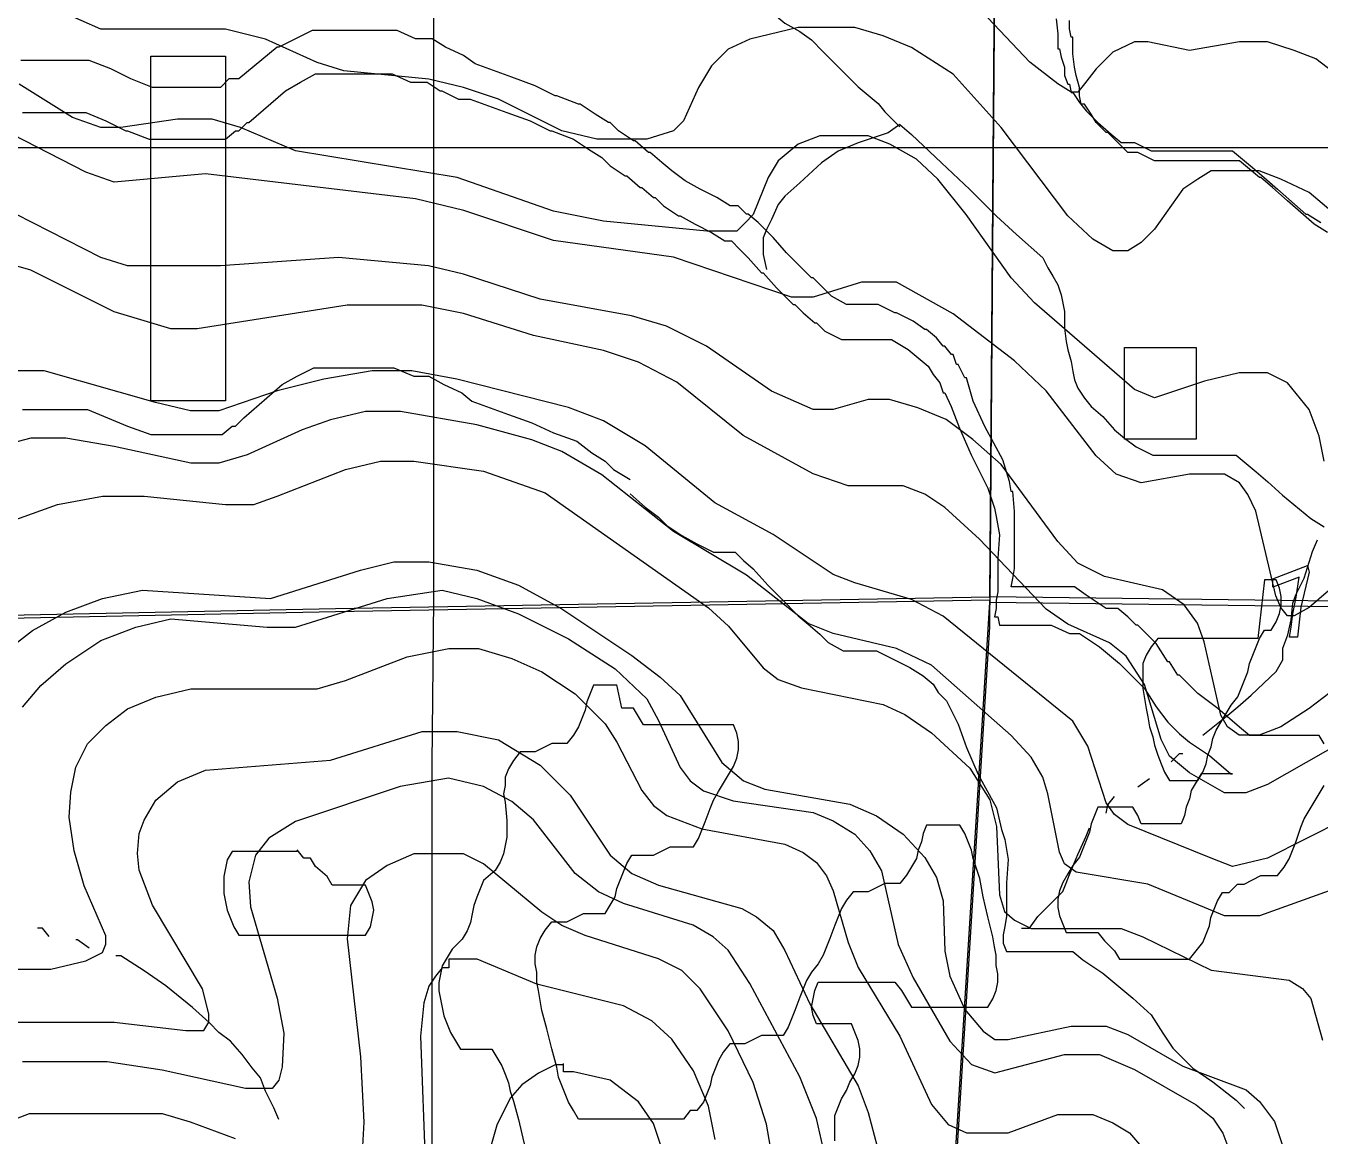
# Model space of a CAD drawing. Extents: x -0.82 to 6.83, y -0.63 to 7.9.
# Drawn here: x 2.237 to 2.6469, y 5.4161 to 5.7679 of the extents above; entities that cross this region are included whole.
import ezdxf

# ---------------------------------------------------------------- set-up
doc = ezdxf.new("R2010")
doc.units = 0
for name, color, linetype in [('Elevations', 7, 'CONTINUOUS'), ('Grid', 7, 'CONTINUOUS'), ('roads', 7, 'CONTINUOUS'), ('topo', 7, 'CONTINUOUS'), ('topo_grid', 7, 'CONTINUOUS'), ('water', 7, 'CONTINUOUS'), ('white', 7, 'CONTINUOUS')]:
    doc.layers.add(name, color=color, linetype=linetype)

msp = doc.modelspace()

# ---------------------------------------------------------------- linework, layer by layer
at = {"layer": 'Elevations', "color": 1}
msp.add_lwpolyline([(2.643502, 5.594849), (2.640867, 5.583736), (2.639811, 5.574211), (2.637176, 5.574211), (2.637702, 5.577386), (2.638229, 5.58162), (2.639285, 5.586911), (2.640338, 5.593261), (2.631902, 5.590086), (2.631902, 5.592732), (2.642974, 5.596965)], close=True, dxfattribs=at)
at = {"layer": 'Grid', "color": 1}
for points in [[(2.533831, 7.257252), (2.533831, 7.253019), (2.539631, 7.042649), (2.545431, 6.832279), (2.54754, 6.625586), (2.550175, 6.41892), (2.54754, 6.211698), (2.544905, 6.004503), (2.543849, 5.795694), (2.542267, 5.586911), (2.529613, 5.383394), (2.516432, 5.180405)], [(3.35686, 4.763925), (3.14543, 4.763925), (2.933491, 4.763925), (2.724698, 4.763925), (2.712043, 4.763925), (2.490595, 4.763925), (2.503777, 4.967442), (2.51643, 5.17096), (2.529612, 5.373948), (2.542266, 5.577466), (2.543848, 5.786248), (2.544904, 5.995058), (2.547539, 6.202253), (2.550174, 6.409474), (2.547539, 6.61614), (2.54543, 6.822833), (2.53963, 7.033203), (2.533831, 7.243573), (2.533831, 7.247807)], [(1.4983, 6.40577), (1.706039, 6.403124), (1.705513, 6.193786), (1.704986, 5.983945), (1.708676, 5.77675), (1.712367, 5.568999), (1.708676, 5.77675), (1.704986, 5.983945), (1.705513, 6.193786), (1.706039, 6.403124), (1.912724, 6.40577), (2.119408, 6.408416), (2.334528, 6.413179), (2.550176, 6.417941), (2.547541, 6.210719), (2.544906, 6.003524), (2.54385, 5.794715), (2.542268, 5.585932), (2.335057, 5.582228), (2.127318, 5.577995), (1.919579, 5.574291), (1.712365, 5.571645), (1.503571, 5.575349)]]:
    msp.add_lwpolyline(points, dxfattribs=at)
for points in [[(3.381662, 5.578498), (3.171287, 5.581143), (2.961439, 5.584318), (2.752118, 5.584318), (2.54227, 5.586964), (2.543852, 5.795747), (2.544905, 6.004556), (2.547541, 6.211751), (2.550179, 6.418973), (2.754227, 6.421619), (2.96302, 6.424265), (3.171813, 6.424265), (3.380606, 6.424265), (3.380606, 6.213868), (3.381136, 6.003498), (3.381136, 5.792598)], [(1.667547, 4.761808), (1.67862, 4.964267), (1.689692, 5.166726), (1.700764, 5.369186), (1.712363, 5.571645), (1.919575, 5.575349), (2.127314, 5.579053), (2.335057, 5.583286), (2.542269, 5.586991), (2.529615, 5.383473), (2.516434, 5.180485), (2.503776, 4.976967), (2.490595, 4.77345), (2.284965, 4.770804), (2.078807, 4.767629), (1.873178, 4.764454)], [(3.35688, 4.771809), (3.145451, 4.771809), (2.933494, 4.771809), (2.7247, 4.771809), (2.712045, 4.771809), (2.490594, 4.771809), (2.503775, 4.975327), (2.516433, 5.178844), (2.529614, 5.381833), (2.542268, 5.58535), (2.752116, 5.582704), (2.961437, 5.582704), (3.171285, 5.579529), (3.38166, 5.576884), (3.375334, 5.374954), (3.369534, 5.173553), (3.363208, 4.971623)]]:
    msp.add_lwpolyline(points, close=True, dxfattribs=at)
at = {"layer": 'roads', "color": 7}
for points in [[(2.409399, 5.80469), (2.414144, 5.800456), (2.425744, 5.793577), (2.436289, 5.789873), (2.444724, 5.78564), (2.455797, 5.781936), (2.460542, 5.778761), (2.467396, 5.775586), (2.47425, 5.771352), (2.477414, 5.768706), (2.482159, 5.766061), (2.485849, 5.763415), (2.48954, 5.759711), (2.493763, 5.755477), (2.497981, 5.751244), (2.500611, 5.748598), (2.506943, 5.743306), (2.509052, 5.740661), (2.513797, 5.735898)], [(2.513796, 5.736692), (2.510105, 5.734046), (2.500614, 5.730871), (2.494288, 5.728225), (2.489015, 5.724521), (2.482161, 5.718171), (2.477416, 5.713938), (2.475307, 5.711292), (2.473199, 5.706529), (2.471616, 5.703354), (2.470563, 5.700709), (2.470563, 5.698063), (2.470563, 5.695417), (2.471616, 5.690654)], [(2.513796, 5.736692), (2.517486, 5.733517), (2.526977, 5.724521), (2.53594, 5.716054), (2.544376, 5.707588), (2.550703, 5.701767), (2.559139, 5.694359), (2.560721, 5.691184), (2.562301, 5.688538), (2.563883, 5.685892), (2.564936, 5.682717), (2.565462, 5.680071), (2.565989, 5.677425), (2.565989, 5.672134), (2.566515, 5.6679), (2.567042, 5.665254), (2.568095, 5.66155), (2.568622, 5.658375), (2.569151, 5.655729), (2.570204, 5.653084), (2.572313, 5.649909), (2.574421, 5.647263), (2.578112, 5.644088), (2.581802, 5.639854), (2.584966, 5.637209), (2.588657, 5.634563), (2.593929, 5.631917), (2.597624, 5.631917), (2.603424, 5.631917), (2.61186, 5.631917), (2.617132, 5.631917), (2.620296, 5.631917), (2.623459, 5.629271), (2.626623, 5.626625), (2.630313, 5.62345), (2.635058, 5.619217), (2.644022, 5.611809), (2.64824, 5.609163)], [(2.235923, 5.646337), (2.241723, 5.646337), (2.246995, 5.646337), (2.253322, 5.646337), (2.256485, 5.646337), (2.262812, 5.643691), (2.269139, 5.641045), (2.276521, 5.638399), (2.281266, 5.638399), (2.287066, 5.638399), (2.291811, 5.638399), (2.295502, 5.638399), (2.29761, 5.638399), (2.299193, 5.638399), (2.302357, 5.641045), (2.30341, 5.641045), (2.306047, 5.643691), (2.318174, 5.654274), (2.322924, 5.65692), (2.328195, 5.659566), (2.330831, 5.659566), (2.335577, 5.659566), (2.343485, 5.659566), (2.34823, 5.659566), (2.353503, 5.659566), (2.35983, 5.65692), (2.364575, 5.65692), (2.36932, 5.654274), (2.37512, 5.651628), (2.378283, 5.648983), (2.389883, 5.644749), (2.397264, 5.642103), (2.404118, 5.638928), (2.4115, 5.636283), (2.416245, 5.632578), (2.420463, 5.629933), (2.423098, 5.627287), (2.428371, 5.624112)], [(2.42838, 5.61964), (2.433125, 5.615407)], [(2.433125, 5.615407), (2.437343, 5.612232), (2.439981, 5.609586), (2.444726, 5.606411), (2.449471, 5.603765), (2.454743, 5.601119), (2.458961, 5.601119), (2.461599, 5.601119), (2.464234, 5.598474), (2.467397, 5.595828), (2.472143, 5.590536), (2.47636, 5.586303), (2.481633, 5.581011), (2.484796, 5.578365), (2.488487, 5.57519), (2.491122, 5.572544), (2.495868, 5.569899), (2.502194, 5.569899), (2.506413, 5.569899), (2.511685, 5.567253), (2.516957, 5.564607), (2.521175, 5.561961), (2.524339, 5.559315), (2.525921, 5.556669), (2.528562, 5.554024), (2.530144, 5.550849), (2.532253, 5.546615), (2.534888, 5.539207), (2.538579, 5.53074), (2.544379, 5.520157), (2.545961, 5.513278), (2.547017, 5.510103), (2.54807, 5.503753), (2.547544, 5.496344), (2.547544, 5.491582), (2.547544, 5.488407), (2.547544, 5.485761), (2.547017, 5.482586), (2.54649, 5.47994), (2.54649, 5.477294), (2.547544, 5.474649), (2.549652, 5.474649), (2.551761, 5.474649), (2.555979, 5.474649), (2.562306, 5.474649), (2.568633, 5.474649), (2.571797, 5.472003), (2.578124, 5.467769), (2.581287, 5.465124), (2.584451, 5.462478), (2.587614, 5.459832), (2.593414, 5.45454), (2.597104, 5.448719), (2.600268, 5.443957), (2.603959, 5.440253), (2.606594, 5.437607), (2.612921, 5.433374), (2.620302, 5.427553), (2.622938, 5.424907)]]:
    msp.add_lwpolyline(points, dxfattribs=at)
at = {"layer": 'topo', "color": 2}
for points in [[(2.650341, 5.709281), (2.643485, 5.715102), (2.634522, 5.719335), (2.627668, 5.721981), (2.619232, 5.721981), (2.612378, 5.721981), (2.60816, 5.719335), (2.603415, 5.71616), (2.594452, 5.70346), (2.590233, 5.699227), (2.586016, 5.696581), (2.581271, 5.696581), (2.574944, 5.700285), (2.567035, 5.707694), (2.545945, 5.73566), (2.53065, 5.752593), (2.517469, 5.76106), (2.508506, 5.764764), (2.499543, 5.76741), (2.481617, 5.76741), (2.466327, 5.763706), (2.459472, 5.760531), (2.4542, 5.755239), (2.449982, 5.74836), (2.445237, 5.737777), (2.442073, 5.734602), (2.433638, 5.731956), (2.41782, 5.731956), (2.406748, 5.734602), (2.386712, 5.744656), (2.37564, 5.74836), (2.364568, 5.751006), (2.337674, 5.753652), (2.329238, 5.756298), (2.312894, 5.763706), (2.30024, 5.766881), (2.289168, 5.766881), (2.267023, 5.766881), (2.260697, 5.766881), (2.22959, 5.780639)], [(2.654534, 5.750609), (2.645571, 5.757488), (2.638717, 5.760134), (2.630281, 5.76278), (2.621357, 5.76278), (2.605539, 5.760134), (2.592358, 5.76278), (2.58814, 5.76278), (2.581286, 5.759605), (2.576014, 5.754313), (2.572323, 5.749551), (2.570214, 5.746905), (2.568106, 5.746905), (2.563888, 5.749551), (2.554925, 5.75643), (2.535939, 5.776538)], [(2.648216, 5.629959), (2.646629, 5.637896), (2.643466, 5.646363), (2.636611, 5.65483), (2.630285, 5.658005), (2.621321, 5.658005), (2.610249, 5.655359), (2.594432, 5.650067), (2.588105, 5.652713), (2.55647, 5.680124), (2.549089, 5.688061), (2.534849, 5.70817), (2.525886, 5.719282), (2.519031, 5.725632), (2.510596, 5.730395), (2.503741, 5.733041), (2.495306, 5.733041), (2.488486, 5.733041), (2.481632, 5.730395), (2.475305, 5.725103), (2.472142, 5.719811), (2.467396, 5.70817), (2.464761, 5.705524), (2.462125, 5.702878), (2.452634, 5.702878), (2.419944, 5.706053), (2.404127, 5.709228), (2.373547, 5.719811), (2.3224, 5.728278), (2.305001, 5.735686), (2.296037, 5.738332), (2.284965, 5.738332), (2.267039, 5.735686), (2.260712, 5.735686), (2.251749, 5.738861), (2.234877, 5.749445)], [(2.658773, 5.596807), (2.643483, 5.583578), (2.638736, 5.580932), (2.636628, 5.580932), (2.634519, 5.583578), (2.632939, 5.587282), (2.626612, 5.614163), (2.623977, 5.619455), (2.621339, 5.623159), (2.616594, 5.625805), (2.612376, 5.625805), (2.605522, 5.625805), (2.590232, 5.623159), (2.582323, 5.625805), (2.575996, 5.631626), (2.560179, 5.652263), (2.550161, 5.661788), (2.530649, 5.676605), (2.512722, 5.686659), (2.50165, 5.686659), (2.48636, 5.681897), (2.479523, 5.681897), (2.442089, 5.694597), (2.404127, 5.699888), (2.375656, 5.709413), (2.360366, 5.713118), (2.293928, 5.721055), (2.26493, 5.718409), (2.255967, 5.721584), (2.224859, 5.737459)], [(2.665589, 5.568549), (2.643444, 5.551616), (2.634481, 5.545795), (2.627627, 5.543149), (2.6213, 5.543149), (2.617609, 5.545795), (2.6155, 5.549499), (2.610228, 5.572783), (2.608119, 5.578603), (2.603901, 5.584424), (2.597047, 5.589187), (2.578593, 5.59342), (2.570157, 5.597653), (2.56383, 5.604533), (2.545904, 5.628874), (2.536936, 5.636812), (2.5285, 5.643162), (2.519537, 5.646866), (2.510574, 5.649512), (2.50372, 5.649512), (2.492648, 5.646337), (2.486321, 5.646337), (2.47314, 5.652158), (2.452577, 5.666445), (2.439923, 5.672795), (2.428851, 5.67597), (2.399853, 5.681262), (2.375599, 5.689199), (2.364527, 5.691845), (2.336052, 5.694491), (2.298617, 5.691845), (2.269148, 5.691845), (2.260712, 5.694491), (2.233823, 5.708249)], [(2.660879, 5.544948), (2.630299, 5.527486), (2.623445, 5.52484), (2.616589, 5.52484), (2.605516, 5.53119), (2.59919, 5.536482), (2.596552, 5.541773), (2.59128, 5.559236), (2.58548, 5.568232), (2.580208, 5.572465), (2.567027, 5.578286), (2.560172, 5.583048), (2.539078, 5.605273), (2.528006, 5.615328), (2.521679, 5.619561), (2.514825, 5.622207), (2.497426, 5.622207), (2.486354, 5.625911), (2.464209, 5.638082), (2.44312, 5.655015), (2.430993, 5.661365), (2.419921, 5.665069), (2.397776, 5.669832), (2.375632, 5.676711), (2.362451, 5.679357), (2.338721, 5.679357), (2.291269, 5.671948), (2.282856, 5.671948), (2.264929, 5.67724), (2.238567, 5.690469), (2.227495, 5.693644)], [(2.654544, 5.5164), (2.630291, 5.504229), (2.619219, 5.501583), (2.612364, 5.504229), (2.586002, 5.514812), (2.581784, 5.517987), (2.579149, 5.521691), (2.573349, 5.539683), (2.568604, 5.547621), (2.527475, 5.580826), (2.517457, 5.586118), (2.499531, 5.591409), (2.492676, 5.594055), (2.473696, 5.606755), (2.455242, 5.616809), (2.433098, 5.634801), (2.419917, 5.642738), (2.408844, 5.646972), (2.373519, 5.655968), (2.359283, 5.658613), (2.346625, 5.658613), (2.331335, 5.655968), (2.316572, 5.652263), (2.298119, 5.645913), (2.289156, 5.645913), (2.278083, 5.648559), (2.242758, 5.658613), (2.233795, 5.658613)], [(2.64982, 5.493884), (2.627676, 5.485946), (2.616603, 5.485946), (2.610277, 5.488592), (2.592349, 5.496), (2.569679, 5.499705), (2.565987, 5.50235), (2.564405, 5.506055), (2.560714, 5.524575), (2.559132, 5.529867), (2.555441, 5.536217), (2.549114, 5.543096), (2.523802, 5.565321), (2.51273, 5.570613), (2.492694, 5.575375), (2.484786, 5.57855), (2.465278, 5.593896), (2.442079, 5.607655), (2.419407, 5.625646), (2.406754, 5.633055), (2.397263, 5.636759), (2.379864, 5.641521), (2.355611, 5.645755), (2.344545, 5.645755), (2.333473, 5.643109), (2.32451, 5.639934), (2.307111, 5.631996), (2.298148, 5.62935), (2.289185, 5.62935), (2.264931, 5.634642), (2.249641, 5.637288), (2.238569, 5.637288), (2.226442, 5.634113)], [(2.233817, 5.611465), (2.246998, 5.616227), (2.261234, 5.618873), (2.274415, 5.618873), (2.30025, 5.616227), (2.309213, 5.616227), (2.316594, 5.618873), (2.338212, 5.62734), (2.349284, 5.629985), (2.359828, 5.629985), (2.381973, 5.62681), (2.401485, 5.619931), (2.453155, 5.583551), (2.459482, 5.57773), (2.470554, 5.564501), (2.4753, 5.560797), (2.482681, 5.558151), (2.508516, 5.552859), (2.51537, 5.549684), (2.523806, 5.543864), (2.535933, 5.532751), (2.54226, 5.522697), (2.544369, 5.51423), (2.545422, 5.492534), (2.547004, 5.487243), (2.550167, 5.484597), (2.55544, 5.481951), (2.574948, 5.481951), (2.583916, 5.481951), (2.59077, 5.479305), (2.612387, 5.468722), (2.637167, 5.465547), (2.641385, 5.462901), (2.64402, 5.459726), (2.647711, 5.446497)], [(2.229604, 5.568946), (2.239095, 5.576354), (2.24964, 5.582175), (2.261239, 5.586409), (2.273893, 5.589054), (2.314491, 5.586409), (2.342962, 5.595404), (2.353507, 5.59805), (2.364579, 5.59805), (2.379869, 5.595404), (2.393055, 5.590642), (2.406763, 5.583234), (2.428907, 5.568417), (2.43787, 5.561538), (2.444197, 5.555717), (2.457379, 5.53455), (2.464233, 5.528729), (2.471087, 5.526084), (2.497976, 5.521321), (2.506412, 5.517617), (2.514848, 5.511796), (2.521703, 5.504388), (2.525393, 5.498038), (2.527502, 5.490629), (2.528028, 5.474754), (2.529611, 5.466817), (2.534356, 5.456234), (2.540156, 5.449354), (2.543847, 5.446709), (2.548065, 5.446709), (2.5681, 5.450942), (2.579176, 5.450942), (2.586031, 5.448296), (2.60343, 5.438242), (2.623465, 5.430834), (2.627683, 5.427129), (2.632428, 5.420779), (2.635592, 5.411254)], [(2.235925, 5.552013), (2.241724, 5.558892), (2.249633, 5.565771), (2.260705, 5.573179), (2.271777, 5.577413), (2.28285, 5.580059), (2.31343, 5.577413), (2.322393, 5.577413), (2.351391, 5.586409), (2.368791, 5.589054), (2.379863, 5.586409), (2.393048, 5.581646), (2.408866, 5.573709), (2.423628, 5.564184), (2.433646, 5.554659), (2.437337, 5.547779), (2.444191, 5.532963), (2.447354, 5.528729), (2.451572, 5.525554), (2.461063, 5.522379), (2.486371, 5.518675), (2.492697, 5.516029), (2.499552, 5.511796), (2.504297, 5.506504), (2.507988, 5.500154), (2.51326, 5.476871), (2.518005, 5.466288), (2.529605, 5.446179), (2.536459, 5.438771), (2.54384, 5.436125), (2.565985, 5.441946), (2.577061, 5.441946), (2.588133, 5.437184), (2.607641, 5.426071), (2.612914, 5.421838), (2.616077, 5.417075), (2.617659, 5.412842)], [(2.21379, 5.468986), (2.244898, 5.468986), (2.25597, 5.471632), (2.261242, 5.474278), (2.262298, 5.476924), (2.262298, 5.47957), (2.255444, 5.495445), (2.25228, 5.506557), (2.250698, 5.517141), (2.251224, 5.525078), (2.252807, 5.533016), (2.256498, 5.540424), (2.262298, 5.546245), (2.269152, 5.551536), (2.278115, 5.555241), (2.289187, 5.557886), (2.320295, 5.557886), (2.329258, 5.557886), (2.338221, 5.560532), (2.357729, 5.567941), (2.37091, 5.570586), (2.3804, 5.570586), (2.39095, 5.567411), (2.40044, 5.563178), (2.410985, 5.556299), (2.420475, 5.546774), (2.424166, 5.540953), (2.432075, 5.525607), (2.435766, 5.520845), (2.439984, 5.51767), (2.451056, 5.513436), (2.477418, 5.508674), (2.483218, 5.506028), (2.487436, 5.502853), (2.490599, 5.49862), (2.492707, 5.493857), (2.497452, 5.477453), (2.500617, 5.469516), (2.513797, 5.44782), (2.523815, 5.426124), (2.529087, 5.419774), (2.534887, 5.417128), (2.541741, 5.417128), (2.548068, 5.417128), (2.563885, 5.422949), (2.574957, 5.422949), (2.581289, 5.420303), (2.586561, 5.417128), (2.589725, 5.413424)], [(2.22275, 5.452212), (2.26493, 5.452212), (2.287601, 5.449566), (2.293401, 5.449566), (2.294983, 5.452212), (2.294983, 5.454858), (2.292874, 5.462795), (2.277056, 5.489254), (2.272838, 5.500366), (2.272312, 5.505658), (2.272838, 5.512008), (2.274421, 5.516241), (2.278111, 5.522591), (2.284965, 5.528412), (2.293929, 5.532116), (2.333473, 5.535291), (2.36247, 5.544287), (2.373542, 5.544287), (2.386728, 5.541641), (2.399909, 5.533704), (2.4094, 5.524179), (2.422054, 5.505129), (2.428908, 5.499308), (2.437344, 5.495604), (2.463706, 5.488195), (2.468451, 5.485549), (2.473723, 5.481316), (2.477414, 5.474966), (2.485323, 5.458033), (2.500614, 5.432104), (2.503776, 5.423637), (2.508521, 5.405645)], [(2.491613, 5.403158), (2.487394, 5.421679), (2.482122, 5.434908), (2.466305, 5.464436), (2.45945, 5.475019), (2.454705, 5.479252), (2.448378, 5.482956), (2.426234, 5.489836), (2.418325, 5.49354), (2.410944, 5.499361), (2.397763, 5.516294), (2.390909, 5.522115), (2.381945, 5.526877), (2.370873, 5.529523), (2.355583, 5.526877), (2.322362, 5.515765), (2.313926, 5.510473), (2.309708, 5.505181), (2.307599, 5.496715), (2.308126, 5.488777), (2.316561, 5.459805), (2.31867, 5.448693), (2.318144, 5.43811), (2.317088, 5.433876), (2.314979, 5.43123), (2.311288, 5.43123), (2.306543, 5.43123), (2.280181, 5.437051), (2.262782, 5.439697), (2.235892, 5.439697)], [(2.475295, 5.398713), (2.471604, 5.41988), (2.467386, 5.433109), (2.459477, 5.449513), (2.450514, 5.462742), (2.444715, 5.468563), (2.437333, 5.472267), (2.414134, 5.479676), (2.406753, 5.482851), (2.400426, 5.487084), (2.381972, 5.50243), (2.375645, 5.505605), (2.368791, 5.505605), (2.359828, 5.505605), (2.351392, 5.501901), (2.344534, 5.497138), (2.339788, 5.489201), (2.338735, 5.478617), (2.342953, 5.441205), (2.344006, 5.420568), (2.342953, 5.401518)], [(2.455274, 5.415064), (2.453165, 5.425648), (2.448419, 5.43676), (2.441565, 5.446814), (2.435238, 5.452635), (2.426275, 5.457398), (2.398858, 5.464277), (2.379878, 5.472214), (2.37355, 5.472214), (2.370915, 5.472214), (2.370909, 5.469569), (2.370909, 5.469489), (2.3688, 5.469489), (2.366692, 5.466843), (2.364583, 5.463668), (2.363001, 5.458377), (2.361945, 5.447793), (2.363527, 5.40509)], [(2.40729, 5.438692), (2.404655, 5.438692), (2.399382, 5.436046), (2.39411, 5.432342), (2.390419, 5.428108), (2.386201, 5.419642), (2.383038, 5.408529)], [(2.438397, 5.412154), (2.435762, 5.420091), (2.431017, 5.426971), (2.422054, 5.43385), (2.410454, 5.436496), (2.40729, 5.436496), (2.40729, 5.439141), (2.40729, 5.439141)], [(2.303411, 5.415276), (2.289175, 5.420568), (2.280212, 5.423214), (2.267031, 5.423214), (2.249632, 5.423214), (2.238032, 5.423214), (2.231178, 5.420568)]]:
    msp.add_lwpolyline(points, dxfattribs=at)
at = {"layer": 'topo_grid', "color": 7}
for points in [[(2.365099, 5.174108), (2.365099, 5.225252), (2.365099, 5.276925), (2.365626, 5.328599), (2.365626, 5.379743), (2.365626, 5.431416), (2.365626, 5.48256), (2.365626, 5.534206), (2.366152, 5.585879), (2.366152, 5.637023), (2.366152, 5.688696), (2.366152, 5.73984), (2.366152, 5.791514)], [(2.231187, 5.72931), (2.268622, 5.72931), (2.305529, 5.72931), (2.342963, 5.72931), (2.379871, 5.72931), (2.417309, 5.72931), (2.454216, 5.72931), (2.491651, 5.72931), (2.529085, 5.72931), (2.565993, 5.72931), (2.603431, 5.72931), (2.640338, 5.72931), (2.677773, 5.72931), (2.71468, 5.72931), (2.752114, 5.72931), (2.789553, 5.72931), (2.82646, 5.72931), (2.863895, 5.72931), (2.884689, 5.72931)]]:
    msp.add_lwpolyline(points, dxfattribs=at)
at = {"layer": 'water', "color": 4}
for points in [[(2.609757, 5.543176), (2.617665, 5.549526), (2.620829, 5.552171), (2.625047, 5.555876), (2.632955, 5.563284), (2.635064, 5.566988), (2.635064, 5.570692), (2.636646, 5.574926), (2.637702, 5.579688), (2.638228, 5.58498), (2.639281, 5.587626), (2.641916, 5.592917), (2.644552, 5.601384), (2.646134, 5.605088)], [(2.599739, 5.534735), (2.602374, 5.537381), (2.60343, 5.537381)], [(2.589194, 5.526824), (2.592884, 5.52947)], [(2.579176, 5.518411), (2.579703, 5.521056), (2.581811, 5.523702)], [(2.552286, 5.48203), (2.554921, 5.48203), (2.557556, 5.485735), (2.561774, 5.489968), (2.565465, 5.493672), (2.566521, 5.496318), (2.567574, 5.498964), (2.570209, 5.505314), (2.572845, 5.511135), (2.5739, 5.51378)], [(2.244368, 5.479385), (2.242257, 5.48203), (2.240674, 5.48203)], [(2.257022, 5.47568), (2.253331, 5.478326), (2.252805, 5.478326)], [(2.317129, 5.421388), (2.315547, 5.425092), (2.312912, 5.430384), (2.311329, 5.434617), (2.308694, 5.437792), (2.305531, 5.442025), (2.30184, 5.446259), (2.298149, 5.448905), (2.294986, 5.45208), (2.289713, 5.456842), (2.281277, 5.463721), (2.274423, 5.468484), (2.267042, 5.473246), (2.26546, 5.473246)]]:
    msp.add_lwpolyline(points, dxfattribs=at)
at = {"layer": 'white', "color": 7}
for points in [[(2.563323, 5.770109), (2.56385, 5.765346), (2.56385, 5.760584), (2.564376, 5.760584), (2.564903, 5.757938), (2.565956, 5.754763), (2.565956, 5.752117), (2.565956, 5.752117), (2.565956, 5.752117), (2.567011, 5.749471), (2.567011, 5.749471), (2.567538, 5.749471), (2.568064, 5.746825), (2.568591, 5.746825), (2.5707, 5.74365), (2.5707, 5.74365), (2.572808, 5.741005), (2.5765, 5.7373), (2.580718, 5.733596), (2.580718, 5.733596), (2.58388, 5.73095), (2.584407, 5.73095), (2.588098, 5.73095), (2.593371, 5.728305), (2.597066, 5.728305), (2.597592, 5.728305), (2.603391, 5.728305), (2.611827, 5.728305), (2.6171, 5.728305), (2.619209, 5.728305), (2.622372, 5.725659), (2.625536, 5.723013), (2.629226, 5.719838), (2.633444, 5.716134), (2.642408, 5.708196), (2.642935, 5.708196), (2.647153, 5.70555)], [(2.649264, 5.702375), (2.645046, 5.705021), (2.63661, 5.71243), (2.631865, 5.716663), (2.628174, 5.719838), (2.627675, 5.719838), (2.624511, 5.722484), (2.621348, 5.72513), (2.620821, 5.72513), (2.620821, 5.72513), (2.617658, 5.72513), (2.61713, 5.72513), (2.611858, 5.72513), (2.603422, 5.72513), (2.597622, 5.72513), (2.594987, 5.72513), (2.59446, 5.72513), (2.589183, 5.727775), (2.586024, 5.727775), (2.583384, 5.730421), (2.579693, 5.734125), (2.579166, 5.734125), (2.576003, 5.7373), (2.574421, 5.739946), (2.572313, 5.743121), (2.571257, 5.743121), (2.57073, 5.745767), (2.57073, 5.748413), (2.57073, 5.748413), (2.569677, 5.752117), (2.569151, 5.754763), (2.568624, 5.758996), (2.568624, 5.764288), (2.568098, 5.764288), (2.568098, 5.764288), (2.567571, 5.766934), (2.567571, 5.76958)], [(2.64822, 5.54045), (2.646632, 5.543096), (2.64505, 5.543096), (2.642415, 5.543096), (2.63978, 5.543096), (2.637144, 5.543096), (2.634525, 5.543096), (2.631362, 5.543096), (2.628198, 5.543096), (2.625035, 5.543096), (2.625035, 5.543096), (2.625035, 5.543096), (2.624508, 5.543096), (2.624508, 5.543096), (2.621344, 5.545742), (2.61449, 5.551563), (2.608163, 5.556325), (2.605528, 5.558971), (2.602365, 5.562146), (2.601838, 5.562146), (2.5992, 5.56638), (2.598674, 5.56638), (2.594983, 5.5722), (2.594983, 5.5722), (2.589179, 5.578021), (2.588652, 5.578021), (2.58602, 5.580667), (2.582853, 5.583313), (2.582324, 5.583313), (2.57916, 5.583313), (2.572833, 5.587546), (2.569143, 5.590192), (2.568616, 5.590192), (2.562289, 5.590192), (2.55649, 5.590192), (2.555963, 5.590192), (2.551746, 5.590192), (2.550164, 5.590192), (2.549109, 5.590192), (2.549635, 5.592838), (2.550162, 5.596013), (2.550162, 5.596013), (2.550162, 5.598659), (2.550162, 5.601834), (2.550162, 5.606596), (2.550162, 5.614005), (2.550162, 5.614005), (2.549635, 5.620355), (2.549109, 5.620355), (2.548582, 5.62353), (2.546473, 5.630409), (2.546473, 5.630409), (2.540673, 5.640992), (2.536983, 5.64893), (2.534874, 5.656338), (2.534348, 5.656338), (2.532239, 5.660571), (2.531713, 5.660571), (2.530657, 5.663746), (2.530131, 5.663746), (2.528022, 5.666392), (2.527495, 5.666392), (2.525387, 5.669038), (2.522223, 5.671684), (2.521694, 5.671684), (2.518004, 5.67433), (2.512732, 5.676975), (2.512205, 5.676975), (2.506933, 5.679621), (2.502715, 5.679621), (2.496915, 5.679621), (2.49217, 5.682267), (2.489535, 5.684913), (2.486371, 5.688088), (2.485844, 5.688088), (2.483209, 5.690734), (2.477936, 5.696025), (2.473718, 5.700788), (2.468973, 5.70555), (2.468973, 5.70555), (2.46581, 5.708196), (2.465284, 5.708196), (2.462646, 5.710842), (2.462119, 5.710842), (2.46001, 5.710842), (2.455792, 5.713488), (2.45052, 5.716134), (2.445775, 5.71878), (2.441557, 5.721955), (2.438393, 5.7246), (2.434703, 5.727775), (2.434703, 5.727775), (2.434177, 5.727775), (2.429958, 5.73148), (2.429958, 5.73148), (2.429431, 5.73148), (2.424686, 5.734655), (2.422051, 5.7373), (2.422051, 5.7373), (2.421517, 5.7373), (2.417299, 5.739946), (2.417299, 5.739946), (2.412554, 5.743121), (2.412027, 5.743121), (2.405168, 5.745767), (2.404642, 5.745767), (2.398315, 5.748942), (2.390933, 5.751588), (2.379334, 5.755821), (2.375643, 5.758467), (2.369844, 5.761113), (2.365626, 5.763759), (2.365099, 5.763759), (2.360353, 5.763759), (2.354554, 5.766405), (2.354028, 5.766405), (2.348228, 5.766405), (2.343483, 5.766405), (2.342956, 5.766405), (2.335574, 5.766405), (2.330302, 5.766405), (2.329776, 5.766405), (2.327667, 5.766405), (2.322394, 5.763759), (2.317122, 5.761113), (2.316596, 5.761113), (2.316596, 5.761113), (2.304469, 5.751059), (2.30236, 5.751059), (2.30236, 5.751059), (2.301307, 5.751059), (2.298669, 5.748413), (2.297087, 5.748413), (2.295505, 5.748413), (2.291811, 5.748413), (2.287066, 5.748413), (2.281266, 5.748413), (2.277048, 5.748413), (2.270194, 5.751059), (2.263867, 5.754234), (2.257013, 5.75688), (2.25385, 5.75688), (2.253323, 5.75688), (2.247524, 5.75688), (2.241724, 5.75688), (2.241198, 5.75688), (2.235398, 5.75688)], [(2.235917, 5.740475), (2.241189, 5.740475), (2.246989, 5.740475), (2.252789, 5.740475), (2.255952, 5.740475), (2.262279, 5.73783), (2.268606, 5.734655), (2.269133, 5.734655), (2.275987, 5.732009), (2.280732, 5.732009), (2.287059, 5.732009), (2.291805, 5.732009), (2.296023, 5.732009), (2.298131, 5.732009), (2.298661, 5.732009), (2.30024, 5.732009), (2.303404, 5.734655), (2.304457, 5.734655), (2.307095, 5.7373), (2.307622, 5.7373), (2.319221, 5.747355), (2.323966, 5.75), (2.328711, 5.752646), (2.32924, 5.752646), (2.330822, 5.752646), (2.335568, 5.752646), (2.336095, 5.752646), (2.342948, 5.752646), (2.347693, 5.752646), (2.352966, 5.752646), (2.358765, 5.75), (2.359292, 5.75), (2.364037, 5.75), (2.368255, 5.747355), (2.368782, 5.747355), (2.374054, 5.744709), (2.374054, 5.744709), (2.377745, 5.744709), (2.389344, 5.740475), (2.396731, 5.73783), (2.403057, 5.734655), (2.403584, 5.734655), (2.410438, 5.732009), (2.415183, 5.728834), (2.419401, 5.726188), (2.422036, 5.723542), (2.422036, 5.723542), (2.426782, 5.720367), (2.427309, 5.720367), (2.431527, 5.716663), (2.431527, 5.716663), (2.432053, 5.716663), (2.435744, 5.713488), (2.436271, 5.713488), (2.438906, 5.710842), (2.443651, 5.707667), (2.444177, 5.707667), (2.448922, 5.705021), (2.454195, 5.702375), (2.458413, 5.69973), (2.460522, 5.69973), (2.463157, 5.697084), (2.465793, 5.694438), (2.470011, 5.689675), (2.470537, 5.689675), (2.474755, 5.684913), (2.480028, 5.679621), (2.480555, 5.679621), (2.48319, 5.676975), (2.486881, 5.6738), (2.487407, 5.6738), (2.490043, 5.671155), (2.495315, 5.668509), (2.495844, 5.668509), (2.501643, 5.668509), (2.501643, 5.668509), (2.505861, 5.668509), (2.511134, 5.668509), (2.516406, 5.665334), (2.519569, 5.662688), (2.522733, 5.660042), (2.524315, 5.657396), (2.526424, 5.65475), (2.527477, 5.651575), (2.528004, 5.651575), (2.530112, 5.647342), (2.53275, 5.640463), (2.53275, 5.640463), (2.53644, 5.631996), (2.541713, 5.621413), (2.543822, 5.615063), (2.544348, 5.612417), (2.545401, 5.606596), (2.544875, 5.599188), (2.544875, 5.594425), (2.544875, 5.59125), (2.544875, 5.588605), (2.544348, 5.585959), (2.544348, 5.585959), (2.544348, 5.583313), (2.544348, 5.583313), (2.543822, 5.580667), (2.543822, 5.580667), (2.544348, 5.580667), (2.544348, 5.580667), (2.544875, 5.580667), (2.545401, 5.578021), (2.545928, 5.578021), (2.546455, 5.578021), (2.548037, 5.578021), (2.548563, 5.578021), (2.54909, 5.578021), (2.551198, 5.578021), (2.551728, 5.578021), (2.555945, 5.578021), (2.561745, 5.578021), (2.567545, 5.575375), (2.570708, 5.575375), (2.577035, 5.571142), (2.580199, 5.568496), (2.583362, 5.56585), (2.586002, 5.563205), (2.591274, 5.557913), (2.594965, 5.552092), (2.598656, 5.54733), (2.602347, 5.543625), (2.602347, 5.543625), (2.60551, 5.54098), (2.611837, 5.536746), (2.618691, 5.530925), (2.619218, 5.530925), (2.616582, 5.530925), (2.613944, 5.530925), (2.611309, 5.530925), (2.6092, 5.530925), (2.607618, 5.52828), (2.606036, 5.525634), (2.60551, 5.522988), (2.604454, 5.520342), (2.603927, 5.517696), (2.602874, 5.51505), (2.601292, 5.51505), (2.59971, 5.51505), (2.597601, 5.51505), (2.595492, 5.51505), (2.593378, 5.51505), (2.591801, 5.51505), (2.590219, 5.51505), (2.589161, 5.517696), (2.587579, 5.520342), (2.585475, 5.520342), (2.58389, 5.520342), (2.581782, 5.520342), (2.57967, 5.520342), (2.578091, 5.520342), (2.576509, 5.520342), (2.575455, 5.517696), (2.5744, 5.51505), (2.573873, 5.512405), (2.572818, 5.509759), (2.571765, 5.507113), (2.570709, 5.504467), (2.5686, 5.501821), (2.567018, 5.499175), (2.565436, 5.49653), (2.564383, 5.493884), (2.563856, 5.491238), (2.563856, 5.488592), (2.564383, 5.485946), (2.565436, 5.4833), (2.566491, 5.480655), (2.5686, 5.480655), (2.570182, 5.480655), (2.572291, 5.480655), (2.5744, 5.480655), (2.576509, 5.480655), (2.578617, 5.478009), (2.581781, 5.474834), (2.583361, 5.472188), (2.585475, 5.472188), (2.587578, 5.472188), (2.590219, 5.472188), (2.592854, 5.472188), (2.595489, 5.472188), (2.598127, 5.472188), (2.600763, 5.472188), (2.603398, 5.472188), (2.605507, 5.472188), (2.607615, 5.474834), (2.609724, 5.47748), (2.61078, 5.480125), (2.611833, 5.482771), (2.612359, 5.485417), (2.613415, 5.488063), (2.614468, 5.490709), (2.61605, 5.493355), (2.618159, 5.493355), (2.620794, 5.496), (2.622903, 5.496), (2.628175, 5.498646), (2.630813, 5.498646), (2.633448, 5.498646), (2.635557, 5.501292), (2.637139, 5.503938), (2.638192, 5.506584), (2.639248, 5.50923), (2.64083, 5.513992), (2.641886, 5.516638), (2.643468, 5.519284), (2.64505, 5.52193), (2.646632, 5.524575), (2.64822, 5.527221)], [(2.424163, 5.558998), (2.422054, 5.558998), (2.419946, 5.558998), (2.418363, 5.558998), (2.416781, 5.558998), (2.415728, 5.556352), (2.414672, 5.553706), (2.414146, 5.55106), (2.413093, 5.548414), (2.412037, 5.545769), (2.410455, 5.543123), (2.408346, 5.540477), (2.405708, 5.540477), (2.4036, 5.540477), (2.398323, 5.537831), (2.395688, 5.537831), (2.393579, 5.537831), (2.39147, 5.535185), (2.389888, 5.532539), (2.388832, 5.529894), (2.388832, 5.527248), (2.388306, 5.524602), (2.388832, 5.521956), (2.389359, 5.516135), (2.389359, 5.513489), (2.389359, 5.510844), (2.388832, 5.508198), (2.388306, 5.505552), (2.387253, 5.502906), (2.38567, 5.50026), (2.381979, 5.497085), (2.380926, 5.494439), (2.379871, 5.491794), (2.378818, 5.489148), (2.378291, 5.486502), (2.377762, 5.483856), (2.376709, 5.48121), (2.375127, 5.478564), (2.371964, 5.475389), (2.370382, 5.472744), (2.3688, 5.470098), (2.368273, 5.467452), (2.367746, 5.464806), (2.367746, 5.46216), (2.368273, 5.459514), (2.3688, 5.456869), (2.369326, 5.454223), (2.370382, 5.451577), (2.371435, 5.448931), (2.373017, 5.446285), (2.374599, 5.443639), (2.376181, 5.443639), (2.37829, 5.443639), (2.380399, 5.443639), (2.38251, 5.443639), (2.384619, 5.443639), (2.386201, 5.440994), (2.387783, 5.438348), (2.388836, 5.435702), (2.389892, 5.433056), (2.390419, 5.43041), (2.391474, 5.427235), (2.393054, 5.421414), (2.401494, 5.385034)], [(2.493223, 5.414668), (2.493223, 5.417313), (2.493223, 5.419959), (2.493223, 5.422605), (2.494279, 5.425251), (2.495332, 5.427897), (2.496914, 5.430543), (2.497967, 5.433188), (2.499549, 5.435834), (2.500605, 5.43848), (2.501132, 5.441126), (2.501132, 5.443772), (2.500605, 5.446418), (2.499549, 5.449063), (2.498496, 5.451709), (2.496388, 5.451709), (2.494279, 5.451709), (2.492697, 5.451709), (2.490588, 5.451709), (2.488479, 5.451709), (2.487424, 5.451709), (2.486371, 5.454355), (2.485844, 5.457001), (2.486371, 5.459647), (2.486897, 5.462293), (2.487953, 5.464938), (2.490061, 5.464938), (2.49217, 5.464938), (2.494805, 5.464938), (2.497441, 5.464938), (2.500076, 5.464938), (2.50324, 5.464938), (2.505875, 5.464938), (2.507984, 5.464938), (2.510619, 5.464938), (2.512202, 5.464938), (2.51431, 5.462293), (2.515892, 5.459647), (2.517472, 5.457001), (2.519581, 5.457001), (2.52169, 5.457001), (2.524327, 5.457001), (2.526963, 5.457001), (2.529598, 5.457001), (2.532233, 5.457001), (2.534868, 5.457001), (2.537506, 5.457001), (2.540142, 5.457001), (2.541724, 5.457001), (2.543306, 5.459647), (2.544362, 5.462293), (2.544888, 5.464938), (2.544888, 5.467584), (2.544362, 5.47023), (2.544362, 5.473405), (2.543835, 5.476051), (2.543309, 5.479226), (2.541726, 5.485576), (2.540144, 5.491926), (2.539091, 5.497747), (2.538035, 5.500922), (2.536982, 5.504097), (2.536453, 5.506743), (2.5354, 5.509388), (2.534345, 5.512034), (2.532762, 5.51468), (2.531707, 5.51468), (2.529598, 5.51468), (2.527489, 5.51468), (2.525907, 5.51468), (2.523798, 5.51468), (2.522216, 5.51468), (2.52116, 5.512034), (2.520634, 5.509388), (2.519581, 5.506743), (2.519054, 5.504097), (2.517472, 5.501451), (2.51589, 5.498805), (2.513781, 5.496159), (2.511672, 5.496159), (2.509037, 5.496159), (2.503764, 5.493513), (2.501129, 5.493513), (2.49902, 5.493513), (2.496912, 5.490868), (2.495329, 5.488222), (2.494276, 5.485576), (2.493221, 5.48293), (2.491638, 5.478697), (2.490583, 5.476051), (2.48953, 5.473405), (2.487947, 5.470759), (2.485839, 5.468113), (2.484257, 5.465468), (2.483203, 5.462822), (2.482148, 5.460176), (2.480566, 5.455943), (2.47951, 5.453297), (2.478457, 5.450651), (2.476875, 5.448005), (2.474766, 5.448005), (2.472657, 5.448005), (2.470022, 5.448005), (2.464749, 5.445359), (2.46264, 5.445359), (2.460005, 5.445359), (2.457896, 5.442713), (2.456314, 5.440068), (2.455261, 5.437422), (2.454205, 5.434776), (2.453679, 5.43213), (2.452626, 5.429484), (2.45157, 5.426838), (2.449461, 5.424193), (2.447353, 5.424193), (2.445244, 5.421547), (2.442609, 5.421547), (2.439973, 5.421547), (2.43681, 5.421547), (2.433646, 5.421547), (2.431011, 5.421547), (2.427847, 5.421547), (2.424684, 5.421547), (2.422046, 5.421547), (2.418884, 5.421547), (2.416257, 5.421547), (2.414148, 5.421547), (2.41204, 5.421547), (2.410457, 5.424193), (2.408875, 5.426838), (2.407822, 5.429484), (2.406766, 5.43213), (2.405713, 5.434776), (2.405182, 5.437951), (2.403605, 5.443772), (2.402022, 5.450122), (2.400435, 5.455943), (2.399382, 5.462293), (2.398855, 5.464938), (2.398855, 5.468113), (2.398329, 5.470759), (2.398329, 5.473405), (2.398855, 5.476051), (2.399911, 5.478697), (2.401499, 5.481343), (2.403607, 5.483988), (2.405716, 5.483988), (2.408351, 5.483988), (2.413623, 5.486634), (2.415732, 5.486634), (2.418367, 5.486634), (2.420479, 5.486634), (2.422058, 5.48928), (2.42364, 5.491926), (2.424167, 5.494572), (2.425223, 5.497218), (2.426276, 5.499863), (2.427329, 5.502509), (2.428911, 5.505155), (2.43102, 5.505155), (2.433655, 5.505155), (2.435764, 5.505155), (2.441037, 5.507801), (2.443672, 5.507801), (2.446307, 5.507801), (2.448416, 5.507801), (2.449998, 5.510447), (2.451054, 5.513093), (2.452107, 5.515738), (2.453689, 5.519972), (2.454742, 5.522618), (2.456324, 5.525263), (2.457906, 5.527909), (2.459486, 5.530555), (2.461068, 5.533201), (2.462124, 5.535847), (2.46265, 5.538493), (2.46265, 5.541138), (2.462124, 5.543784), (2.461068, 5.54643), (2.459486, 5.54643), (2.457906, 5.54643), (2.455269, 5.54643), (2.45316, 5.54643), (2.449997, 5.54643), (2.444729, 5.54643), (2.441565, 5.54643), (2.438929, 5.54643), (2.43682, 5.54643), (2.434185, 5.54643), (2.432602, 5.54643), (2.43102, 5.549076), (2.429438, 5.551722), (2.427856, 5.551722), (2.425747, 5.551722), (2.424162, 5.55913), (2.424162, 5.55913)], [(2.322927, 5.506266), (2.320293, 5.506266), (2.317657, 5.506266), (2.31502, 5.506266), (2.312384, 5.506266), (2.309221, 5.506266), (2.307113, 5.506266), (2.304477, 5.506266), (2.302369, 5.506266), (2.300787, 5.50362), (2.30026, 5.500975), (2.299733, 5.498329), (2.299733, 5.495683), (2.299733, 5.493037), (2.30026, 5.490391), (2.300787, 5.487745), (2.30184, 5.4851), (2.302895, 5.482454), (2.304477, 5.479808), (2.306057, 5.479808), (2.308166, 5.479808), (2.310801, 5.479808), (2.313439, 5.479808), (2.316602, 5.479808), (2.319237, 5.479808), (2.322401, 5.479808), (2.325564, 5.479808), (2.328728, 5.479808), (2.331891, 5.479808), (2.334526, 5.479808), (2.33769, 5.479808), (2.340326, 5.479808), (2.342434, 5.479808), (2.344543, 5.479808), (2.346125, 5.482454), (2.346652, 5.4851), (2.347178, 5.487745), (2.346652, 5.490391), (2.345596, 5.493037), (2.344543, 5.495683), (2.342434, 5.495683), (2.340852, 5.495683), (2.338217, 5.495683), (2.336108, 5.495683), (2.333999, 5.495683), (2.332417, 5.498329), (2.328727, 5.501504), (2.327145, 5.50415), (2.325036, 5.50415), (2.322928, 5.506795), (2.322928, 5.506795)]]:
    msp.add_lwpolyline(points, dxfattribs=at)
for points in [[(2.300257, 5.758255), (2.300257, 5.649115), (2.276531, 5.649115), (2.276531, 5.758255), (2.300257, 5.758255)], [(2.607647, 5.665969), (2.607647, 5.63697), (2.584976, 5.63697), (2.584976, 5.665969), (2.607647, 5.665969)], [(2.627156, 5.573814), (2.624522, 5.573814), (2.621886, 5.573814), (2.618721, 5.573814), (2.615558, 5.573814), (2.612394, 5.573814), (2.609759, 5.573814), (2.606596, 5.573814), (2.603432, 5.573814), (2.600796, 5.573814), (2.598161, 5.573814), (2.595526, 5.573814), (2.593412, 5.571169), (2.591835, 5.568523), (2.590779, 5.565877), (2.590779, 5.563231), (2.590779, 5.560585), (2.590779, 5.557939), (2.591306, 5.554764), (2.591832, 5.551589), (2.592359, 5.548944), (2.592885, 5.545769), (2.593938, 5.542594), (2.594465, 5.539948), (2.595521, 5.536773), (2.596574, 5.534127), (2.597629, 5.531481), (2.599209, 5.528835), (2.600265, 5.528835), (2.602373, 5.528835), (2.604482, 5.528835), (2.606064, 5.528835), (2.608173, 5.528835), (2.609755, 5.531481), (2.610811, 5.534127), (2.611337, 5.536773), (2.612393, 5.539419), (2.61292, 5.542064), (2.613973, 5.54471), (2.615555, 5.547356), (2.617137, 5.550002), (2.618719, 5.552648), (2.620828, 5.555294), (2.621884, 5.557939), (2.622937, 5.560585), (2.623993, 5.563231), (2.624519, 5.565877), (2.625572, 5.568523), (2.626628, 5.571169), (2.627683, 5.573814), (2.629266, 5.57646), (2.631374, 5.57646), (2.632957, 5.579106), (2.63401, 5.581752), (2.634536, 5.584398), (2.634536, 5.587044), (2.63401, 5.589689), (2.632957, 5.592335), (2.631374, 5.592335), (2.629266, 5.592335), (2.627157, 5.573814)]]:
    msp.add_lwpolyline(points, close=True, dxfattribs=at)

doc.saveas('drawing.dxf')
